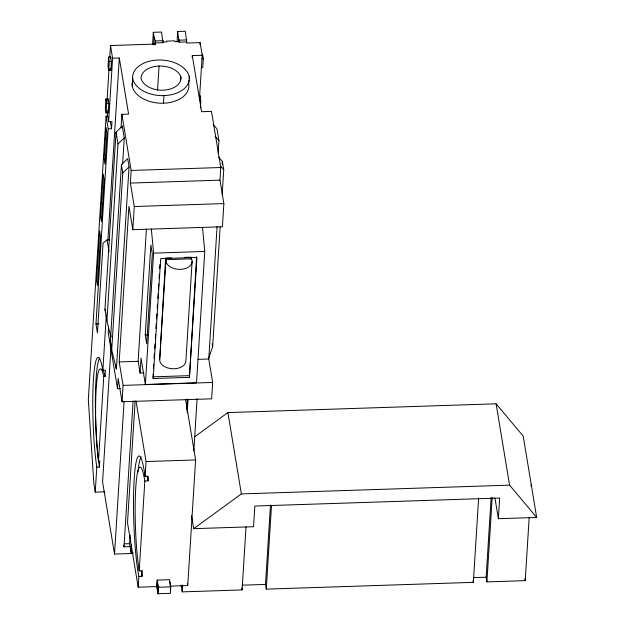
<?xml version="1.0" encoding="UTF-8"?>
<svg xmlns="http://www.w3.org/2000/svg" width="625" height="625" viewBox="0 0 625 625"><rect width="100%" height="100%" fill="white"/><g stroke="black" fill="none" stroke-linecap="round" stroke-linejoin="round"><path stroke-width="0.94" d="M105.945 99.039L105.352 108.516L106.078 112.875L108.18 112.805L108.773 103.32L108.055 98.969L105.945 99.039L106.672 103.391L106.078 112.875M108.578 57.094L108.016 66.023L108.734 70.375L110.844 70.305L111.398 61.383L110.68 57.023L108.578 57.094L109.297 61.445L108.734 70.375M107.75 116.086L106.078 116.141L88.32 399.695L93.906 484.109L95.234 492.117L104.961 491.797M107.125 99.422L109.047 68.633M109.773 57.086L110.492 45.539L155.398 44.07L155.219 42.953L162.867 42.703L161.555 32.031L153.312 32.297L152.547 44.539M104.109 158.773L106.07 127.484L106.969 132.906L105.008 164.195L104.109 158.773L105.875 158.711M100.57 216.398L103.219 174.078L104.07 179.25L101.438 221.633L100.57 216.398L102.328 216.344M107.875 101.812L108.055 98.969M110.57 58.812L110.68 57.023M109.75 239.82L107.078 239.906L103.07 243.117L97.445 332.906L95.961 323.914L108.172 128.812L106.078 116.141M108.172 128.812L111.531 128.703L111.977 121.609L108.617 121.719L112.594 58.211L110.492 45.539M107.906 239.992L119.305 57.992L112.594 58.211M110.93 337.32L106.914 320.938L104.961 309.117L116.039 132.18L122.297 126.078L124.25 137.891L122.609 164.133M95.234 492.117L96.805 467.133A63.477 7.133 88.1 0 1 93.414 379.953A63.477 7.133 88.1 0 1 102.867 370.297L106.328 315.023M106.914 320.938L117.992 144L116.039 132.18M96.805 467.133L99.398 467.047L99.789 460.844L98.484 460.891L103.766 376.531L105.07 376.492L105.461 370.211L102.867 370.297M108.586 326.727L108.219 332.57L117.508 388.688L120.383 388.594M121.031 127.969L121.883 114.328L128.594 114.109L119.305 57.992M122.188 127.766L122.297 126.078M110.344 341.648L121.422 164.711L127.68 158.602L129.047 166.867L116.391 369.031L111.711 349.914L110.344 341.648L111.453 346.195M110.969 347.883L102.578 481.875L114.523 554.055L133.016 553.453M111.711 349.914L122.789 172.977L121.422 164.711M188.961 80.133L188.727 83.93A28.469 18.328 3.6 0 1 163.484 103.211A28.469 18.328 3.6 0 1 132.172 85.781L132.648 78.18A28.531 18.367 3.6 0 1 158.07 60.016A28.531 18.367 3.6 0 1 189.203 76.328L189.086 78.227M117.508 388.688L118.156 378.305L122.039 401.758L211.641 398.82L212.664 382.453L208.781 359L217.07 226.664M122.039 401.758L123.07 385.383L119.188 361.938L128.938 206.234L132.812 229.688L222.414 226.758L223.859 203.594L219.984 180.148L220.773 167.516L211.484 111.398L201.594 111.719L192.305 55.602L202.188 55.281L199.359 100.508M132.812 229.688L134.266 206.523L130.383 183.078L131.172 170.445L121.883 114.328M114.523 554.055L124.102 401.156M153.672 44.852L154.141 37.32L153.312 32.297M155.102 44.82L155.344 40.961L154.141 37.32M130.117 546.617L123.984 546.82L133.117 400.977M135.133 401L127.516 522.742L138.18 587.195L156.766 586.586L157.953 593.75L170.336 593.344L170.742 586.859L169.562 579.695L157.172 580.102L156.766 586.586M143.938 372.914L140.07 373.039L138.133 361.312L146.422 228.969M157.555 90.203L159.07 66.039A20.266 13.047 3.6 0 1 180.844 76.602L180.602 80.469M140.07 373.039L141.008 358.109L145.375 384.5L196.523 382.828L204.75 251.453L202.484 227.32M133.016 552.453L131.094 552.516L129.633 543.672L130.172 535.086M162.797 41.367L162.875 40.039M131.094 552.516L131.57 544.891M145.227 334.945L150.859 245.008L152.328 253.883L146.695 343.82L145.227 334.945L148.133 334.852M145.375 384.5L153.602 253.125L151.336 228.992M163.484 103.211L163.961 95.609A28.469 18.328 3.6 0 0 189.203 76.328M138.18 587.195L138.859 576.406A65.773 7.391 88.1 0 1 134.172 479.312A65.773 7.391 88.1 0 1 145.109 476.578L148.352 476.469L148.078 480.891L144.836 480.992A58.812 6.609 88.1 0 0 135.742 488A58.812 6.609 88.1 0 0 139.211 570.836L142.453 570.734L142.102 576.297L138.859 576.406M139.211 570.836L144.836 480.992M145.109 476.578L146.047 461.555L136.016 400.945M153.188 378.523L160.695 258.609L196.938 257.422L189.43 377.344L153.188 378.523L153.086 373.938M153.453 368.141L153.695 364.273M154.055 358.469L154.359 353.633M154.664 348.797L154.969 343.961M155.328 338.156L155.57 334.289M155.938 328.492L156.234 323.656M156.539 318.82L156.844 313.984M157.203 308.18L157.445 304.312M157.812 298.508L158.117 293.672M158.414 288.836L158.719 284M159.086 278.203L159.328 274.336M159.688 268.531L159.93 264.664M177.039 41.859L177.688 31.5L185.336 31.25L186.828 43.039L200.094 42.602L202.188 55.281M186.648 41.93L179 42.18L179.016 39.508M179 42.18L177.688 31.5M192.125 261.312L185.898 360.711A13.125 8.453 3.6 0 1 172.266 368.742A13.125 8.453 3.6 0 1 159.727 359.078L165.953 259.672L191.523 258.836L191.25 257.148L191.125 259.102M156.961 586.438L157.242 581.875L158.164 587.414L157.875 591.977L156.961 586.438L158.867 586.375M157.953 593.75L158.359 587.258L157.172 580.102M192.18 57.547L192.305 55.602M199.969 44.531L200.094 42.602M199.797 98.211L199.969 95.492L200.828 100.688L200.375 107.922M202.453 55.805L202.562 54.016L203.336 58.68L202.773 67.602L201.25 67.656M170.32 590.656L170.547 587.008L169.633 581.469M186.727 409.844L187.391 399.148M189.43 377.344L196.602 256.711M187.211 412.797L188.062 399.18M246.023 526.844L242.078 589.914L182.219 591.875L182.648 585.078M193.828 450.945L197.102 398.703M170.086 586.156L187.734 585.578L195.602 459.938L185.57 399.328M218.148 153.336L218.938 140.695L216.984 128.875L213.164 124.578M222.187 164.32L222.367 161.406L218.555 157.109M208.414 359.016L212.656 346.609L220.148 227.031M222.219 193.977L223.742 169.672L222.367 161.406M478.625 498.008L473.352 582.352L266.273 589.125L265.5 584.422L270.477 504.93M266.273 589.125L271.492 505.75M529.172 517.586L525.227 580.648L486.914 581.906L486.141 577.203L491.117 497.641M486.914 581.906L492.203 497.492M195.062 436.508L227.906 412.578L496.102 403.805L523.211 436.109L536.68 517.453L498.367 518.703L499.664 498.031L254.828 506.047L253.531 526.719L193.68 528.672L191.5 515.531M531.117 486.531L531.242 484.594M117.992 144L124.25 137.891M122.789 172.977L129.047 166.867M193.68 528.672L241.367 493.922L509.57 485.148L536.68 517.453M155.344 40.961L162.992 40.711M179.125 40.18L186.773 39.93M178.891 41.508L174.852 41.641L174.727 40.852L166.656 41.117L166.789 41.898L162.75 42.031L162.867 42.703M109.297 61.445L111.398 61.383M201.812 58.727L203.336 58.68M106.672 103.391L108.773 103.32M131.172 170.445L220.773 167.516M130.383 183.078L219.984 180.148M134.266 206.523L223.859 203.594M153.602 253.125L204.75 251.453M171.359 257.805L165.672 257.992L159.727 359.078M184.617 257.367L190.297 257.18M95.961 323.914L98.836 323.82M119.188 361.938L138.133 361.312M198.055 359.352L208.781 359M152.906 376.844L189.156 375.656M123.07 385.383L212.664 382.453M146.047 461.555L195.602 459.938M124.375 543.844L129.633 543.672M158.359 587.258L170.742 586.859M242.266 585.18L265.5 584.422M473.539 577.609L486.141 577.203M215.125 136.398L218.938 140.695M220.555 166.086L223.742 169.672M104.961 309.117L105.852 312.758M496.102 403.805L509.57 485.148M524.906 578.727L525.227 580.648M494.953 498.055L498.367 518.703M473.039 580.469L473.352 582.352M227.906 412.578L241.367 493.922M212.203 343.852L212.656 346.609M241.766 588.031L242.078 589.914M110.555 68.562L110.844 70.305M187.414 583.648L187.734 585.578M110.328 121.461L111.531 128.703M107.75 110.195L108.18 112.805M107.117 112.664L108.617 121.719M181.109 585.141L182.219 591.875M107.078 239.906L109.047 251.812M110.695 334.602L110.992 336.422M115.633 364.438L116.391 369.031M123.742 545.344L123.984 546.82M180.844 76.602A20.062 12.914 3.6 0 1 163.062 90.18A20.062 12.914 3.6 0 1 141 77.906A20.266 13.047 3.6 0 1 159.07 66.039M132.172 85.781A28.531 18.367 3.6 0 1 132.75 81.211M163.961 95.609A28.469 18.328 3.6 0 1 132.648 78.18M191.523 258.836A13.125 8.453 3.6 0 1 180.414 269.367A13.125 8.453 3.6 0 1 165.953 259.672M99.398 467.047A63.477 7.133 88.1 0 1 95.367 402.266A63.477 7.133 88.1 0 1 99.617 358.172M98.484 460.891A56.063 6.297 88.1 0 1 96.18 388.797A56.063 6.297 88.1 0 1 103.766 376.531M102.039 368.977A56.063 6.297 88.1 0 1 105.07 376.492M147.141 475.867A58.812 6.609 88.1 0 1 148.078 480.891M142.102 576.297A65.773 7.391 88.1 0 1 141.18 571.133M137.969 472.117A65.773 7.391 88.1 0 1 141.109 456.797M99.641 231.18L96.57 280.266L97.438 285.5L100.508 236.422L99.641 231.18"/></g></svg>
